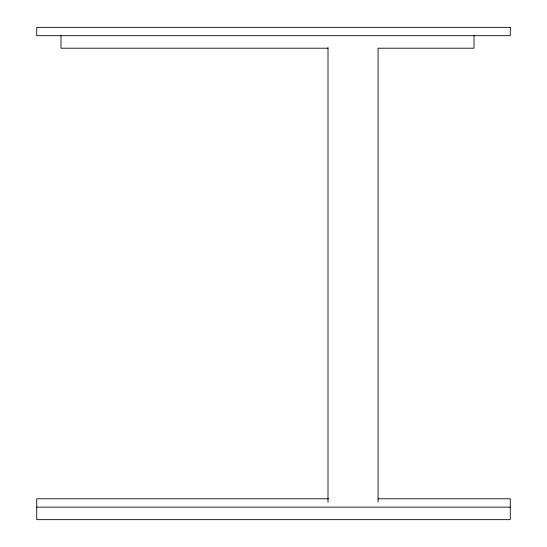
<?xml version="1.0" encoding="UTF-8"?>
<svg xmlns="http://www.w3.org/2000/svg" width="547" height="547" viewBox="0 0 547 547"><rect width="100%" height="100%" fill="white"/><g stroke="black" fill="none" stroke-linecap="round" stroke-linejoin="round"><path stroke-width="0.82" d="M328.002 48.211L60.99 48.211L60.99 35.692M328.528 498.789L36.738 498.789L36.738 519.65L510.262 519.65L510.262 498.789L378.018 498.789M36.738 507.131L510.262 507.131M474.017 35.692L474.017 48.211L378.066 48.211L378.066 502.009M328.002 47.596L328.002 502.419M510.262 27.35L36.738 27.35L36.738 35.692L510.262 35.692L510.262 27.35"/></g></svg>
